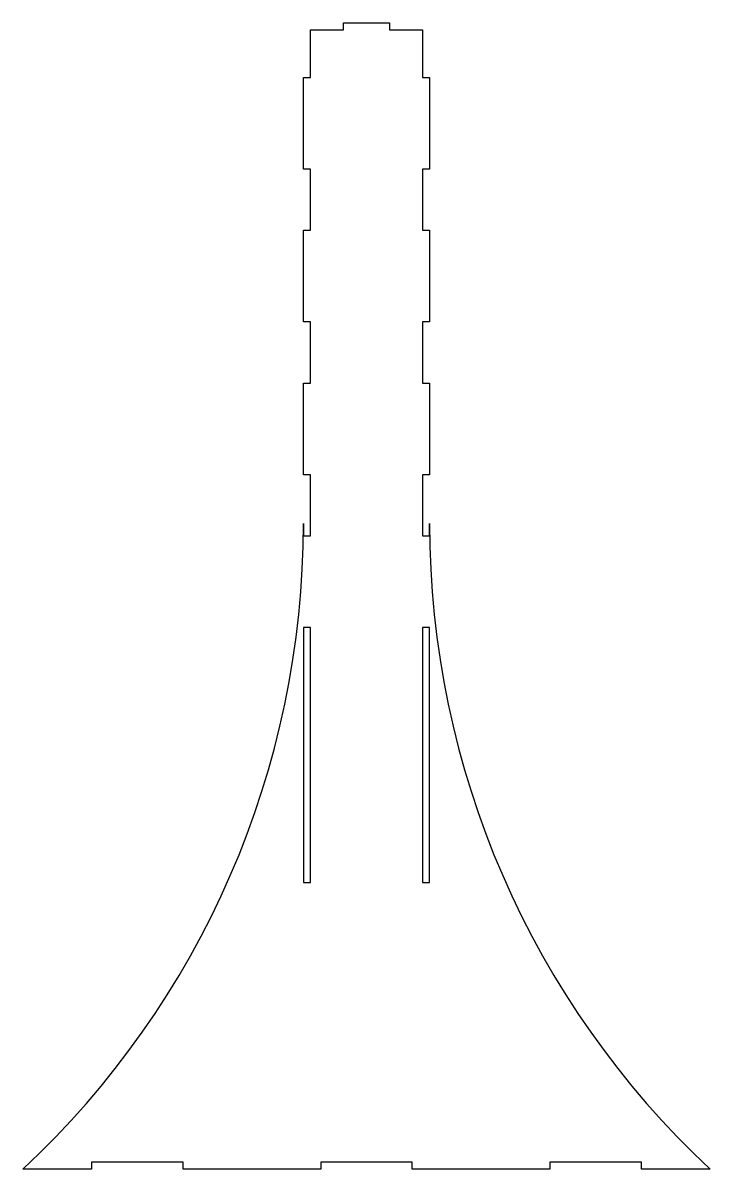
# Model space of a CAD drawing. Header units: millimetres. Extents: x -300 to 300, y -1000 to 0.
import ezdxf

# ---------------------------------------------------------------- set-up
doc = ezdxf.new("R2010")
doc.units = ezdxf.units.MM
doc.layers.get('0').update_dxf_attribs({"linetype": 'CONTINUOUS'})

msp = doc.modelspace()

# ---------------------------------------------------------------- linework, layer by layer
msp.add_lwpolyline([(-49, -47.5), (-49, -6), (-20, -6), (-20, 0), (20, 0), (20, -6), (49, -6), (49, -47.5), (55, -47.5), (55, -127.5), (49, -127.5), (49, -180.8), (55, -180.8), (55, -260.8), (49, -260.8), (49, -314.2), (55, -314.2), (55, -394.2), (49, -394.2), (49, -447.5), (55, -447.5), (55, -436.7, 0.20806), (300, -1000), (240, -1000), (240, -994), (160, -994), (160, -1000), (40, -1000), (40, -994), (-40, -994), (-40, -1000), (-160, -1000), (-160, -994), (-240, -994), (-240, -1000), (-300, -1000, 0.20806), (-55, -436.7), (-55, -447.5), (-49, -447.5), (-49, -394.2), (-55, -394.2), (-55, -314.2), (-49, -314.2), (-49, -260.8), (-55, -260.8), (-55, -180.8), (-49, -180.8), (-49, -127.5), (-55, -127.5), (-55, -47.5)], format="xyb", close=True)
for points in [[(-49, -750), (-49, -527.5), (-55, -527.5), (-55, -750)], [(49, -527.5), (49, -750), (55, -750), (55, -527.5)]]:
    msp.add_lwpolyline(points, close=True)

doc.saveas('drawing.dxf')
